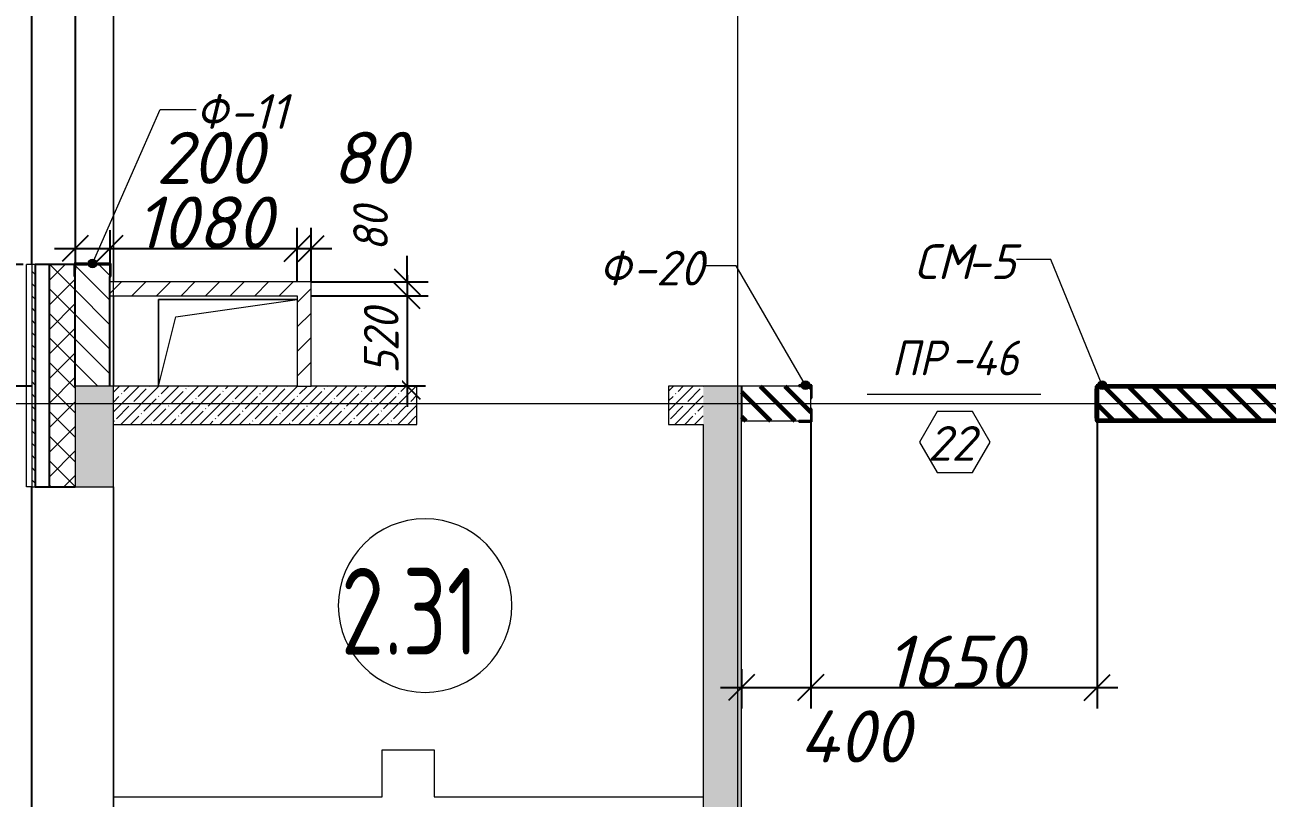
# Model space of a CAD drawing. Header units: millimetres. Extents: x 12986 to 523328, y -9759 to 30092.
# Drawn here: x 238697 to 245857, y 2762 to 7215 of the extents above; entities that cross this region are included whole.
import ezdxf

# ---------------------------------------------------------------- set-up
doc = ezdxf.new("R2010")
doc.units = ezdxf.units.MM
for name, color, linetype, lineweight in [('5) Блок ячеистый', 160, 'Continuous', 60), ('A-ANNO-DIMS', 7, 'Continuous', 9), ('A-AREA-IDEN', 7, 'Continuous', 9), ('A-DOOR-IDEN', 7, 'Continuous', 9), ('A-FLOR', 7, 'Continuous', 9), ('A-GENM', 7, 'Continuous', 9), ('A-GENM-1', 7, 'Continuous', 25), ('A-GENM-IDEN', 7, 'Continuous', 9), ('A-WALL-1', 7, 'Continuous', 25), ('A-WALL-6', 18, 'Continuous', 13), ('A-WALL-FNSH-1', 7, 'Continuous', 9), ('A-WALL-FNSH-2', 7, 'Continuous', 5), ('A-WALL-PATT-1', 7, 'Continuous', 5), ('A-WALL-PATT-3', 250, 'Continuous', 5), ('I-WALL', 7, 'Continuous', 5), ('Оси-1', 7, 'Continuous', 20)]:
    doc.layers.add(name, color=color, linetype=linetype, lineweight=lineweight)
for name, color, linetype, lineweight, true_color in [('A-WALL-3', 7, 'Continuous', 5, 0x000000), ('A-WALL-4', 7, 'Continuous', 25, 0x000000), ('A-WALL-FNSH-3', 7, 'Continuous', 13, 0x008000), ('A-WALL-PATT-2', 7, 'Continuous', 5, 0xce0000)]:
    doc.layers.add(name, color=color, linetype=linetype, lineweight=lineweight, true_color=true_color)
doc.styles.add('ISOCPEUR_I_2', font='isocpeui.ttf', dxfattribs={"height": 300})
doc.styles.add('ISOCPEUR_I_3', font='isocpeui.ttf', dxfattribs={"width": 0.9, "height": 200})
doc.styles.add('ISOCPEUR_I_4', font='isocpeui.ttf', dxfattribs={"width": 0.9, "height": 300})
doc.styles.add('СПДС', font='ГОСТ тип А.ttf', dxfattribs={"width": 0.9})
doc.dimstyles.new('ISO-2_0_0_9К_СРЕДНИЙ', dxfattribs={"dimscale": 304.8, "dimtxt": 199.196235, "dimasz": 0.492126, "dimexe": 0.393701, "dimexo": 0, "dimgap": 0, "dimtad": 1, "dimdec": 0, "dimzin": 0, "dimdsep": 46, "dimtxsty": 'ISOCPEUR_I_2', "dimblk1": 'OBLIQUE', "dimblk2": 'OBLIQUE', "dimsah": 1, "dimcen": 0.09, "dimdle": 0.393701, "dimazin": 0, "dimtfac": 1, "dimtdec": 4, "dimtix": 1, "dimtmove": 2, "dimatfit": 3, "dimfxl": 1, "dimtvp": 1, "dimtolj": 1, "dimtzin": 0, "dimarcsym": 2})
doc.dimstyles.new('ISO-2_0_0_9К_СРЕДНИЙ_2', dxfattribs={"dimscale": 304.8, "dimtxt": 199.196235, "dimasz": 0.492126, "dimexe": 0.393701, "dimexo": 0, "dimgap": 0, "dimtad": 1, "dimdec": 0, "dimzin": 0, "dimdsep": 46, "dimtxsty": 'ISOCPEUR_I_2', "dimblk1": 'OBLIQUE', "dimblk2": 'OBLIQUE', "dimsah": 1, "dimcen": 0.09, "dimdle": 0.393701, "dimazin": 0, "dimtfac": 1, "dimtdec": 4, "dimtix": 1, "dimtmove": 0, "dimatfit": 3, "dimfxl": 1, "dimtvp": 1, "dimtolj": 1, "dimtzin": 0, "dimarcsym": 2})
doc.dimstyles.new('ISO-2_0_0_9К_СРЕДНИЙ_ФОН_1', dxfattribs={"dimscale": 304.8, "dimtxt": 199.196235, "dimasz": 0.492126, "dimexe": 0.393701, "dimexo": 0, "dimgap": 0.164042, "dimtad": 1, "dimdec": 0, "dimdsep": 46, "dimtxsty": 'ISOCPEUR_I_3', "dimblk1": 'OBLIQUE', "dimblk2": 'OBLIQUE', "dimsah": 1, "dimcen": 0.09, "dimdle": 0.393701, "dimazin": 0, "dimtfac": 1, "dimtdec": 4, "dimtix": 1, "dimtmove": 0, "dimatfit": 3, "dimfxl": 1, "dimtvp": 1, "dimtfill": 1, "dimtolj": 1, "dimtzin": 0, "dimarcsym": 2})
doc.dimstyles.new('ISO-2_0_0_9К_СРЕДНИЙ_ФОН_2', dxfattribs={"dimscale": 304.8, "dimtxt": 199.196235, "dimasz": 0.492126, "dimexe": 0.393701, "dimexo": 0, "dimgap": 0.164042, "dimtad": 1, "dimdec": 0, "dimdsep": 46, "dimtxsty": 'ISOCPEUR_I_3', "dimblk1": 'OBLIQUE', "dimblk2": 'OBLIQUE', "dimsah": 1, "dimcen": 0.09, "dimdle": 0.393701, "dimazin": 0, "dimtfac": 1, "dimtdec": 4, "dimtix": 1, "dimtmove": 2, "dimatfit": 3, "dimfxl": 1, "dimtvp": 1, "dimtfill": 1, "dimtolj": 1, "dimtzin": 0, "dimarcsym": 2})
pattern_1 = [(135, (239096.85, -2765.93), (-70.7107, -70.7107), [])]
pattern_2 = [(45, (239096.85, -2765.93), (-57.0246, 57.0246), []), (45, (239153.876, -2765.93), (-57.0246, 57.0246), [100.806, -20.161, 3.353, -16.808])]
pattern_3 = [(45, (239096.85, -2765.93), (-70.7107, 70.7107), [])]

# ---------------------------------------------------------------- blocks, each defined once
blk = doc.blocks.new('AR_Отверстие прямоугольное _в плите_ - AR_Отверстие прямоугольное _в плите_-24438154-АР1_1_Кладочный план 2 этажа')
at = {"layer": 'A-GENM'}
for p, q in [((400, 250), (-400, 250)), ((-400, 250), (-400, -250)), ((-300, 150), (400, 250)), ((-400, -250), (-300, 150))]:
    blk.add_line(p, q, dxfattribs=at)
blk = doc.blocks.new('Фахверк_СКБ_Уголок_Тип 2 - СМ-5_200х2480h-30007438-АР1_1_Кладочный план 2 этажа')
at = {"layer": 'A-GENM-1'}
for p, q in [((125, 156), (125, 81)), ((200, 156), (125, 156)), ((131, 81), (131, 150)), ((131, 150), (200, 150)), ((200, 150), (200, 156)), ((125, 81), (131, 81)), ((131, 19), (125, 19)), ((125, 19), (125, -56)), ((131, -50), (131, 19)), ((125, -56), (200, -56)), ((200, -50), (131, -50)), ((200, -56), (200, -50))]:
    blk.add_line(p, q, dxfattribs=at)
blk = doc.blocks.new('Стойка_Влож_Полоса боковая - Полоса-27101091-АР1_1_Кладочный план 2 этажа')
at = {"layer": 'A-GENM'}
for p, q in [((-5, 85), (0, 85)), ((-5, -85), (-5, 85)), ((0, 31), (0, -31)), ((0, -85), (-5, -85))]:
    blk.add_line(p, q, dxfattribs=at)
blk = doc.blocks.new('Фахверк_СКБ_Уголок - Ф-20_200х3960 h-29699971-АР1_1_Кладочный план 2 этажа')
at = {"layer": 'A-GENM-1'}
for p, q in [((200, 156), (125, 156)), ((125, 156), (125, 81)), ((131, 81), (131, 150)), ((131, 150), (200, 150)), ((200, 150), (200, 156)), ((125, 81), (131, 81)), ((131, 19), (125, 19)), ((125, 19), (125, -56)), ((131, -50), (131, 19)), ((125, -56), (200, -56)), ((200, -50), (131, -50)), ((200, -56), (200, -50))]:
    blk.add_line(p, q, dxfattribs=at)
blk = doc.blocks.new('Фахверк_СКБ_Уголок - Ф-11_200х2500 h-28441216-АР1_1_Кладочный план 2 этажа')
at = {"layer": 'A-GENM-1'}
for p, q in [((200, 156), (125, 156)), ((125, 156), (125, 81)), ((131, 81), (131, 150)), ((131, 150), (200, 150)), ((200, 150), (200, 156)), ((125, 81), (131, 81)), ((131, 19), (125, 19)), ((125, 19), (125, -56)), ((131, -50), (131, 19)), ((125, -56), (200, -56)), ((200, -50), (131, -50)), ((200, -56), (200, -50))]:
    blk.add_line(p, q, dxfattribs=at)
blk = doc.blocks.new('_Oblique')
at = {"color": 0, "linetype": 'ByBlock', "lineweight": -2}
blk.add_line((-0.5, -0.5), (0.5, 0.5), dxfattribs=at)
blk = doc.blocks.new('*D2108')
at = {"layer": 'A-ANNO-DIMS', "color": 0, "lineweight": -2, "transparency": 16777216}
for p, q in [((237736.6, 5014.1), (237736.6, 5954.1)), ((238686.9, 5834.1), (237616.6, 5834.1)), ((238733.3, 5134.1), (237616.6, 5134.1))]:
    blk.add_line(p, q, dxfattribs=at)
at = {"layer": 'Defpoints', "color": 0, "transparency": 16777216}
for p in [(237736.6, 5834.1), (238686.9, 5834.1), (238733.3, 5134.1)]:
    blk.add_point(p, dxfattribs=at)
at = {"layer": 'A-ANNO-DIMS', "color": 0, "lineweight": -2, "transparency": 16777216, "xscale": 150, "yscale": 150, "zscale": 150}
for p, rotation in [((237736.6, 5834.1), 90), ((237736.6, 5134.1), 270)]:
    blk.add_blockref('_Oblique', p, dxfattribs=dict(at, rotation=rotation))
at = {"layer": 'A-ANNO-DIMS', "color": 0, "transparency": 16777216, "insert": (237584.7, 5484.1), "char_height": 300, "width": 455.087, "attachment_point": 5, "rotation": 90, "style": 'ISOCPEUR_I_2'}
blk.add_mtext('\\A1;700', dxfattribs=at)
blk = doc.blocks.new('*D2109')
at = {"layer": 'A-ANNO-DIMS', "color": 0, "lineweight": -2, "transparency": 16777216}
for p, q in [((237736.6, 5714.1), (237736.6, 8054.1)), ((238744.2, 7934.1), (237616.6, 7934.1)), ((238686.9, 5834.1), (237616.6, 5834.1))]:
    blk.add_line(p, q, dxfattribs=at)
at = {"layer": 'Defpoints', "color": 0, "transparency": 16777216}
for p in [(237736.6, 7934.1), (238744.2, 7934.1), (238686.9, 5834.1)]:
    blk.add_point(p, dxfattribs=at)
at = {"layer": 'A-ANNO-DIMS', "color": 0, "lineweight": -2, "transparency": 16777216, "xscale": 150, "yscale": 150, "zscale": 150}
for p, rotation in [((237736.6, 7934.1), 90), ((237736.6, 5834.1), 270)]:
    blk.add_blockref('_Oblique', p, dxfattribs=dict(at, rotation=rotation))
at = {"layer": 'A-ANNO-DIMS', "color": 0, "transparency": 16777216, "insert": (237586.6, 6884.1), "char_height": 300, "width": 560.814, "attachment_point": 5, "rotation": 90, "style": 'ISOCPEUR_I_2'}
blk.add_mtext('\\A1;2100', dxfattribs=at)
blk = doc.blocks.new('*D2112')
at = {"layer": 'A-ANNO-DIMS', "color": 0, "lineweight": -2, "transparency": 16777216}
for p, q in [((243226.9, 4934.1), (243226.9, 3277.9)), ((242826.9, 3504), (242826.9, 3277.9)), ((242706.9, 3397.9), (243346.9, 3397.9))]:
    blk.add_line(p, q, dxfattribs=at)
at = {"layer": 'Defpoints', "color": 0, "transparency": 16777216}
for p in [(243226.9, 4934.1), (242826.9, 3504), (243226.9, 3397.9)]:
    blk.add_point(p, dxfattribs=at)
at = {"layer": 'A-ANNO-DIMS', "color": 0, "lineweight": -2, "transparency": 16777216, "xscale": 150, "yscale": 150, "zscale": 150, "rotation": 180}
blk.add_blockref('_Oblique', (242826.9, 3397.9), dxfattribs=at)
at = {"layer": 'A-ANNO-DIMS', "color": 0, "lineweight": -2, "transparency": 16777216, "xscale": 150, "yscale": 150, "zscale": 150}
blk.add_blockref('_Oblique', (243226.9, 3397.9), dxfattribs=at)
at = {"layer": 'A-ANNO-DIMS', "color": 0, "transparency": 16777216, "insert": (243159.3, 3267.1), "char_height": 300, "width": 473.474, "attachment_point": 1, "line_spacing_factor": 1.149209, "style": 'ISOCPEUR_I_2'}
blk.add_mtext('\\A1;400', dxfattribs=at)
blk = doc.blocks.new('*D2113')
at = {"layer": 'A-ANNO-DIMS', "color": 0, "lineweight": -2, "transparency": 16777216}
for p, q in [((243226.9, 4934.1), (243226.9, 3277.9)), ((244876.9, 4934.1), (244876.9, 3277.9)), ((243106.9, 3397.9), (244996.9, 3397.9))]:
    blk.add_line(p, q, dxfattribs=at)
at = {"layer": 'Defpoints', "color": 0, "transparency": 16777216}
for p in [(243226.9, 4934.1), (244876.9, 4934.1), (244876.9, 3397.9)]:
    blk.add_point(p, dxfattribs=at)
at = {"layer": 'A-ANNO-DIMS', "color": 0, "lineweight": -2, "transparency": 16777216, "xscale": 150, "yscale": 150, "zscale": 150, "rotation": 180}
blk.add_blockref('_Oblique', (243226.9, 3397.9), dxfattribs=at)
at = {"layer": 'A-ANNO-DIMS', "color": 0, "lineweight": -2, "transparency": 16777216, "xscale": 150, "yscale": 150, "zscale": 150}
blk.add_blockref('_Oblique', (244876.9, 3397.9), dxfattribs=at)
at = {"layer": 'A-ANNO-DIMS', "color": 0, "transparency": 16777216, "insert": (244051.9, 3547.9), "char_height": 300, "width": 560.814, "attachment_point": 5, "style": 'ISOCPEUR_I_2'}
blk.add_mtext('\\A1;1650', dxfattribs=at)
blk = doc.blocks.new('AAR_СКБ_Марка_Двери_Перемычка и проем - Марка перемычки и проема-25306769-АР1_1_Кладочный план 2 этажа')
at = {"layer": 'A-DOOR-IDEN'}
for p, q in [((-5, 0), (5, 0)), ((-0.968, -0.984), (-1.986, -2.747)), ((1.067, -0.984), (-0.968, -0.984)), ((2.085, -2.747), (1.067, -0.984)), ((-1.986, -2.747), (-0.968, -4.509)), ((1.067, -4.509), (2.085, -2.747)), ((-0.968, -4.509), (1.067, -4.509))]:
    blk.add_line(p, q, dxfattribs=at)
blk = doc.blocks.new('*D2550')
at = {"layer": 'A-ANNO-DIMS', "color": 0, "lineweight": -2, "transparency": 16777216}
for p, q in [((238986.9, 6032.4), (238986.9, 5806.4)), ((239186.9, 6032.4), (239186.9, 5806.4)), ((238866.9, 5926.4), (239306.9, 5926.4))]:
    blk.add_line(p, q, dxfattribs=at)
at = {"layer": 'Defpoints', "color": 0, "transparency": 16777216}
for p in [(238986.9, 6032.4), (239186.9, 6032.4), (239186.9, 5926.4)]:
    blk.add_point(p, dxfattribs=at)
at = {"layer": 'A-ANNO-DIMS', "color": 0, "lineweight": -2, "transparency": 16777216, "xscale": 150, "yscale": 150, "zscale": 150, "rotation": 180}
blk.add_blockref('_Oblique', (238986.9, 5926.4), dxfattribs=at)
at = {"layer": 'A-ANNO-DIMS', "color": 0, "lineweight": -2, "transparency": 16777216, "xscale": 150, "yscale": 150, "zscale": 150}
blk.add_blockref('_Oblique', (239186.9, 5926.4), dxfattribs=at)
at = {"layer": 'A-ANNO-DIMS', "color": 0, "transparency": 16777216, "insert": (239452.1, 6599), "char_height": 300, "width": 455.087, "attachment_point": 1, "line_spacing_factor": 1.149209, "style": 'ISOCPEUR_I_2'}
blk.add_mtext('\\A1;200', dxfattribs=at)
blk = doc.blocks.new('*D2551')
at = {"layer": 'A-ANNO-DIMS', "color": 0, "lineweight": -2, "transparency": 16777216}
for p, q in [((239186.9, 6032.4), (239186.9, 5806.4)), ((240266.9, 5735.2), (240266.9, 6046.4)), ((239066.9, 5926.4), (240386.9, 5926.4))]:
    blk.add_line(p, q, dxfattribs=at)
at = {"layer": 'Defpoints', "color": 0, "transparency": 16777216}
for p in [(239186.9, 6032.4), (240266.9, 5926.4), (240266.9, 5735.2)]:
    blk.add_point(p, dxfattribs=at)
at = {"layer": 'A-ANNO-DIMS', "color": 0, "lineweight": -2, "transparency": 16777216, "xscale": 150, "yscale": 150, "zscale": 150, "rotation": 180}
blk.add_blockref('_Oblique', (239186.9, 5926.4), dxfattribs=at)
at = {"layer": 'A-ANNO-DIMS', "color": 0, "lineweight": -2, "transparency": 16777216, "xscale": 150, "yscale": 150, "zscale": 150}
blk.add_blockref('_Oblique', (240266.9, 5926.4), dxfattribs=at)
at = {"layer": 'A-ANNO-DIMS', "color": 0, "transparency": 16777216, "insert": (239726.9, 6076.4), "char_height": 300, "width": 560.814, "attachment_point": 5, "style": 'ISOCPEUR_I_2'}
blk.add_mtext('\\A1;1080', dxfattribs=at)
blk = doc.blocks.new('*D2552')
at = {"layer": 'A-ANNO-DIMS', "color": 0, "lineweight": -2, "transparency": 16777216}
for p, q in [((240266.9, 5735.2), (240266.9, 6046.4)), ((240346.9, 5734.1), (240346.9, 6046.4)), ((240146.9, 5926.4), (240466.9, 5926.4))]:
    blk.add_line(p, q, dxfattribs=at)
at = {"layer": 'Defpoints', "color": 0, "transparency": 16777216}
for p in [(240346.9, 5926.4), (240266.9, 5735.2), (240346.9, 5734.1)]:
    blk.add_point(p, dxfattribs=at)
at = {"layer": 'A-ANNO-DIMS', "color": 0, "lineweight": -2, "transparency": 16777216, "xscale": 150, "yscale": 150, "zscale": 150, "rotation": 180}
blk.add_blockref('_Oblique', (240266.9, 5926.4), dxfattribs=at)
at = {"layer": 'A-ANNO-DIMS', "color": 0, "lineweight": -2, "transparency": 16777216, "xscale": 150, "yscale": 150, "zscale": 150}
blk.add_blockref('_Oblique', (240346.9, 5926.4), dxfattribs=at)
at = {"layer": 'A-ANNO-DIMS', "color": 0, "transparency": 16777216, "insert": (240466.3, 6599), "char_height": 300, "width": 303.391, "attachment_point": 1, "line_spacing_factor": 1.149209, "style": 'ISOCPEUR_I_2'}
blk.add_mtext('\\A1;80', dxfattribs=at)
blk = doc.blocks.new('*D2553')
at = {"layer": 'A-ANNO-DIMS', "color": 0, "lineweight": -2, "transparency": 16777216}
for p, q in [((240900.7, 5734.1), (240900.7, 5884.1)), ((240346.9, 5734.1), (241020.7, 5734.1)), ((240900.7, 5734.1), (240900.7, 5654.1)), ((240349.9, 5654.1), (241020.7, 5654.1)), ((240900.7, 5654.1), (240900.7, 5504.1))]:
    blk.add_line(p, q, dxfattribs=at)
at = {"layer": 'Defpoints', "color": 0, "transparency": 16777216}
for p in [(240346.9, 5734.1), (240349.9, 5654.1), (240900.7, 5654.1)]:
    blk.add_point(p, dxfattribs=at)
at = {"layer": 'A-ANNO-DIMS', "color": 0, "lineweight": -2, "transparency": 16777216, "xscale": 150, "yscale": 150, "zscale": 150}
for p, rotation in [((240900.7, 5734.1), 270), ((240900.7, 5654.1), 90)]:
    blk.add_blockref('_Oblique', p, dxfattribs=dict(at, rotation=rotation))
at = {"layer": 'A-ANNO-DIMS', "color": 0, "transparency": 16777216, "insert": (240589.4, 5910.2), "char_height": 200, "width": 303.391, "attachment_point": 1, "rotation": 90, "line_spacing_factor": 1.149209, "style": 'ISOCPEUR_I_3', "bg_fill": 3, "box_fill_scale": 1.1, "bg_fill_color": 256, "bg_fill_true_color": 13158600, "bg_fill_transparency": 0}
blk.add_mtext('\\A1;80', dxfattribs=at)
blk = doc.blocks.new('*D2554')
at = {"layer": 'A-ANNO-DIMS', "color": 0, "lineweight": -2, "transparency": 16777216}
for p, q in [((240900.7, 5774.1), (240900.7, 5014.1)), ((240349.9, 5654.1), (241020.7, 5654.1)), ((241006.7, 5134.1), (240780.7, 5134.1))]:
    blk.add_line(p, q, dxfattribs=at)
at = {"layer": 'Defpoints', "color": 0, "transparency": 16777216}
for p in [(240349.9, 5654.1), (241006.7, 5134.1)]:
    blk.add_point(p, dxfattribs=at)
at = {"layer": 'A-ANNO-DIMS', "color": 0, "lineweight": -2, "transparency": 16777216, "xscale": 150, "yscale": 150, "zscale": 150}
for p, rotation in [((240900.7, 5654.1), 90), ((240900.7, 5134.1), 270)]:
    blk.add_blockref('_Oblique', p, dxfattribs=dict(at, rotation=rotation))
at = {"layer": 'A-ANNO-DIMS', "color": 0, "transparency": 16777216, "insert": (240750.7, 5394.1), "char_height": 200, "width": 455.087, "attachment_point": 5, "rotation": 90, "style": 'ISOCPEUR_I_3', "bg_fill": 3, "box_fill_scale": 1.1, "bg_fill_color": 256, "bg_fill_true_color": 13158600, "bg_fill_transparency": 0}
blk.add_mtext('\\A1;520', dxfattribs=at)
at = {"layer": 'Defpoints', "color": 0, "transparency": 16777216}
blk.add_point((240900.7, 5134.1), dxfattribs=at)
blk = doc.blocks.new('Марка_Помещения - Номер-25198446-Объем проектирования 2 этажа')
at = {"layer": 'A-AREA-IDEN'}
for start, end in [(360, 180), (180, 360)]:
    blk.add_arc((0, 0), 2.5, start, end, dxfattribs=at)

msp = doc.modelspace()

# ---------------------------------------------------------------- hatches: boundary and pattern name
at = {"layer": '5) Блок ячеистый'}
h = msp.add_hatch(dxfattribs=at)
h.set_pattern_fill('FP_22', color=256, style=0, pattern_type=2)
h.set_pattern_definition(pattern_1)
h.paths.add_polyline_path([(246756.85079, 4934.06731), (246756.85079, 5134.06731), (244876.85081, 5134.06731), (244876.85081, 4934.06731), (246658.56956, 4934.06731)], flags=0)
h.paths.add_polyline_path([(242826.85079, 4934.06731), (243226.85081, 4934.06731), (243226.85081, 5134.06731), (242826.85079, 5134.06731), (242826.85079, 5003.06731)], flags=0)
at = {"layer": 'A-GENM-IDEN'}
h = msp.add_hatch(color=256, dxfattribs=at)
edge = h.paths.add_edge_path(flags=0)
edge.add_arc((239086.85079, 5840.0673), 25, 0, 360)
h = msp.add_hatch(color=256, dxfattribs=at)
edge = h.paths.add_edge_path(flags=0)
edge.add_arc((243195.35081, 5140.06731), 25, 0, 360)
h = msp.add_hatch(color=256, dxfattribs=at)
edge = h.paths.add_edge_path(flags=0)
edge.add_arc((244905.85081, 5140.06731), 25, 0, 360)
at = {"layer": 'A-WALL-PATT-1'}
h = msp.add_hatch(dxfattribs=at)
h.set_pattern_fill('FP_23', color=256, style=0, pattern_type=2)
h.set_pattern_definition([(135, (239096.85, -2765.933), (-35.35534, -35.35534), [])])
h.paths.add_polyline_path([(238736.85079, -3095.9327), (238756.85079, -3095.9327), (238756.85079, 2454.0674), (238736.85079, 2454.0674), (238736.85079, -3015.9327)], flags=0)
h.paths.add_polyline_path([(238736.85079, 4554.0674), (238756.85079, 4554.0674), (238756.85079, 5834.0673), (238736.85079, 5834.0673)], flags=0)
h.paths.add_polyline_path([(238756.85079, 7934.0673), (238756.85079, 8834.06731), (238736.85079, 8834.06731), (238736.85079, 7934.0673)], flags=0)
h.paths.add_polyline_path([(238736.85079, 10434.06731), (238756.85079, 10434.06731), (238756.85079, 12587.0673), (238736.85079, 12587.0673), (238736.85079, 12331.85307)], flags=0)
h = msp.add_hatch(dxfattribs=at)
h.set_pattern_fill('FP_11', color=256, style=0, pattern_type=2)
h.set_pattern_definition([(45, (239096.85, -2765.93), (-70.7107, 70.7107), []), (135, (239096.85, -2765.93), (-70.7107, -70.7107), [])])
h.paths.add_polyline_path([(238836.85079, -2865.9327), (238986.85079, -2865.9327), (238986.85079, 2454.0674), (238836.85079, 2454.0674), (238836.85079, -2655.01297)], flags=0)
h.paths.add_polyline_path([(238836.85079, 4554.0674), (238986.85079, 4554.0674), (238986.85079, 5765.0673), (238980.85079, 5765.0673), (238980.85079, 5834.0673), (238836.85079, 5834.0673), (238836.85079, 5765.0673)], flags=0)
h.paths.add_polyline_path([(238980.85079, 7934.0673), (238980.85079, 8003.0673), (238986.85079, 8003.0673), (238986.85079, 8765.06731), (238980.85079, 8765.06731), (238980.85079, 8834.06731), (238836.85079, 8834.06731), (238836.85079, 7934.0673)], flags=0)
h.paths.add_polyline_path([(238980.85079, 10434.06731), (238980.85079, 10503.06731), (238986.85079, 10503.06731), (238986.85079, 12584.0673), (238836.85079, 12584.0673), (238836.85079, 10434.06731)], flags=0)
h = msp.add_hatch(dxfattribs=at)
h.set_pattern_fill('FP_7', color=256, style=0, pattern_type=2)
h.set_pattern_definition(pattern_2)
h.paths.add_polyline_path([(238986.85079, -2865.9327), (239206.85079, -2865.9327), (239206.85079, 2454.0674), (238986.85079, 2454.0674), (238986.85079, -2655.01297)], flags=0)
h.paths.add_polyline_path([(239206.85079, 4554.0674), (239206.85079, 5134.06731), (238986.85079, 5134.06731), (238986.85079, 4554.0674), (238997.24144, 4554.0674)], flags=0)
h = msp.add_hatch(dxfattribs=at)
h.set_pattern_fill('FP_7', color=256, style=0, pattern_type=2)
h.set_pattern_definition(pattern_2)
h.paths.add_polyline_path([(242406.85081, 4914.06731), (242606.85079, 4914.06731), (242606.85079, 5134.06731), (242406.85081, 5134.06731)], flags=0)
h.paths.add_polyline_path([(240956.85081, 4914.06731), (240956.85081, 5134.06731), (239206.85079, 5134.06731), (239206.85079, 4914.06731), (240529.50706, 4914.06731)], flags=0)
h = msp.add_hatch(dxfattribs=at)
h.set_pattern_fill('FP_7', color=256, style=0, pattern_type=2)
h.set_pattern_definition(pattern_2)
h.paths.add_polyline_path([(242826.85079, -2865.9327), (242826.85079, 5134.06731), (242606.85079, 5134.06731), (242606.85079, -2865.9327)], flags=0)
at = {"layer": 'A-WALL-PATT-2'}
h = msp.add_hatch(dxfattribs=at)
h.set_pattern_fill('FP_22', color=256, style=0, pattern_type=2)
h.set_pattern_definition(pattern_1)
h.paths.add_polyline_path([(238986.85079, 5134.06731), (239186.85079, 5134.06731), (239186.85079, 5834.0673), (238986.85079, 5834.0673), (238986.85079, 5765.0673)], flags=0)
h.paths.add_polyline_path([(238986.85079, 7934.0673), (239186.85079, 7934.0673), (239186.85079, 8133.0673), (238986.85079, 8133.0673), (238986.85079, 8003.0673)], flags=0)
at = {"layer": 'A-WALL-PATT-3'}
h = msp.add_hatch(dxfattribs=at)
h.set_pattern_fill('FP_24', color=256, style=0, pattern_type=2)
h.set_pattern_definition(pattern_3)
h.paths.add_polyline_path([(240346.85079, 5654.0673), (240346.85079, 5734.0673), (239186.85079, 5734.0673), (239186.85079, 5654.0673), (240266.85079, 5654.0673)], flags=0)
h = msp.add_hatch(dxfattribs=at)
h.set_pattern_fill('FP_24', color=256, style=0, pattern_type=2)
h.set_pattern_definition(pattern_3)
h.paths.add_polyline_path([(240266.85079, 5134.06731), (240346.85079, 5134.06731), (240346.85079, 5654.0673), (240266.85079, 5654.0673)], flags=0)

# ---------------------------------------------------------------- linework, layer by layer
at = {"layer": '5) Блок ячеистый'}
msp.add_lwpolyline([(244876.85081, 5134.06731), (246756.85079, 5134.06731), (246756.85079, 4934.06731), (244876.85081, 4934.06731)], close=True, dxfattribs=at)
at = {"layer": 'A-FLOR'}
for p, q in [((239466.85081, 5634.06747), (240266.85079, 5634.06747)), ((239466.85081, 5134.06747), (239466.85081, 5634.06747)), ((240756.85081, 2769.0673), (240756.85081, 3039.0673)), ((240756.85081, 3039.0673), (241056.85079, 3039.0673)), ((241056.85079, 3039.0673), (241056.85079, 2769.0673)), ((239206.85079, 2769.0673), (240756.85081, 2769.0673)), ((241056.85079, 2769.0673), (242606.85079, 2769.0673))]:
    msp.add_line(p, q, dxfattribs=at)
at = {"layer": 'A-GENM-IDEN'}
for p, q in [((239086.85079, 5840.0673), (239477.565, 6728.20867)), ((239477.565, 6728.20867), (239684.8836, 6728.20867)), ((242795.90312, 5826.31977), (242609.38265, 5826.31977)), ((243195.35081, 5140.06731), (242795.90312, 5826.31977)), ((244610.47189, 5863.6188), (244411.91821, 5863.6188)), ((244905.85081, 5140.06731), (244610.47189, 5863.6188))]:
    msp.add_line(p, q, dxfattribs=at)
for centre in [(239086.85079, 5840.0673), (243195.35081, 5140.06731), (244905.85081, 5140.06731)]:
    msp.add_circle(centre, 25, dxfattribs=at)
at = {"layer": 'A-WALL-1'}
for p, q in [((239117.85079, 5834.0673), (239055.85079, 5834.0673)), ((239186.85079, 5134.06731), (239186.85079, 5765.0673)), ((242826.85079, 5134.06731), (242826.85079, 4934.06731))]:
    msp.add_line(p, q, dxfattribs=at)
at = {"layer": 'A-WALL-3'}
for p, q in [((238986.85079, 5134.06731), (238986.85079, 4554.0674)), ((240266.85079, 5134.06731), (238986.85079, 5134.06731)), ((240956.85081, 5134.06731), (240346.85079, 5134.06731)), ((240956.85081, 4914.06731), (240956.85081, 5134.06731)), ((242826.85079, 5134.06731), (242406.85081, 5134.06731)), ((242406.85081, 5134.06731), (242406.85081, 4914.06731)), ((239206.85079, 4554.0674), (239206.85079, 4914.06731)), ((239206.85079, 4914.06731), (240956.85081, 4914.06731)), ((242406.85081, 4914.06731), (242606.85079, 4914.06731)), ((242606.85079, 4914.06731), (242606.85079, -2645.9327)), ((242826.85079, -2865.9327), (242826.85079, 4934.06731)), ((238986.85079, 4554.0674), (239206.85079, 4554.0674))]:
    msp.add_line(p, q, dxfattribs=at)
at = {"layer": 'A-WALL-4'}
for p, q in [((238736.85079, 5834.0673), (238736.85079, 7934.0673)), ((238986.85079, 7928.0673), (238986.85079, 5840.0673)), ((238980.85079, 5834.0673), (238756.85079, 5834.0673)), ((238756.85079, 5834.0673), (238756.85079, 4554.0674)), ((238836.85079, 5834.0673), (238836.85079, 4554.0674)), ((238986.85079, 5134.06731), (238986.85079, 5765.0673)), ((238736.85079, 2454.0674), (238736.85079, 4554.0674)), ((238756.85079, 4554.0674), (238986.85079, 4554.0674))]:
    msp.add_line(p, q, dxfattribs=at)
at = {"layer": 'A-WALL-6'}
msp.add_line((240266.85079, 5134.06731), (240346.85079, 5134.06731), dxfattribs=at)
at = {"layer": 'A-WALL-FNSH-1'}
for p, q in [((238756.85079, 5834.0673), (238736.85079, 5834.0673)), ((238736.85079, 5834.0673), (238736.85079, 4554.0674)), ((238736.85079, 4554.0674), (238756.85079, 4554.0674))]:
    msp.add_line(p, q, dxfattribs=at)
at = {"layer": 'A-WALL-FNSH-2'}
for p, q in [((243157.85081, 5134.06731), (242826.85079, 5134.06731)), ((246756.85079, 5134.06731), (244945.85081, 5134.06731)), ((243226.85081, 5003.06731), (243226.85081, 5065.06731)), ((244876.85081, 5065.06731), (244876.85081, 5003.06731)), ((242826.85079, 4934.06731), (243157.85081, 4934.06731)), ((244945.85081, 4934.06731), (246756.85079, 4934.06731))]:
    msp.add_line(p, q, dxfattribs=at)
at = {"layer": 'A-WALL-FNSH-3'}
for p, q in [((240346.85079, 5734.0673), (239186.85079, 5734.0673)), ((240346.85079, 5134.06731), (240346.85079, 5734.0673)), ((239186.85079, 5654.0673), (240266.85079, 5654.0673)), ((240266.85079, 5654.0673), (240266.85079, 5134.06731))]:
    msp.add_line(p, q, dxfattribs=at)
at = {"layer": 'I-WALL'}
for p, q in [((239206.85081, 8134.0673), (239206.85081, 5734.0673)), ((238986.85081, 5840.0673), (238986.85081, 7928.0673)), ((238706.8508, 4554.0674), (238706.8508, 5834.0673)), ((238736.85079, 5834.0673), (238706.8508, 5834.0673)), ((239206.85081, 5654.0673), (239206.85081, 5134.06731)), ((238736.85079, 4554.0674), (238706.8508, 4554.0674)), ((239206.85079, 4554.0674), (239206.85079, 2454.0674))]:
    msp.add_line(p, q, dxfattribs=at)
at = {"layer": 'Оси-1'}
for p, q in [((239206.85081, -6915.9327), (239206.85081, 25871.01046)), ((242806.85081, -6915.9327), (242806.85081, 25871.01046)), ((234936.85079, 5034.0673), (365048.47884, 5034.0673))]:
    msp.add_line(p, q, dxfattribs=at)

# ---------------------------------------------------------------- block references
at = {"layer": 'A-AREA-IDEN', "xscale": 199.9999999999999, "yscale": 199.9999999999999, "zscale": 199.9999999999999}
msp.add_blockref('Марка_Помещения - Номер-25198446-Объем проектирования 2 этажа', (241003.35081, 3870.31037), dxfattribs=at)
at = {"layer": 'A-DOOR-IDEN', "xscale": 99.99999999999993, "yscale": 99.99999999999993, "zscale": 99.99999999999993}
msp.add_blockref('AAR_СКБ_Марка_Двери_Перемычка и проем - Марка перемычки и проема-25306769-АР1_1_Кладочный план 2 этажа', (244051.85081, 5087.18208), dxfattribs=at)
at = {"layer": 'A-GENM'}
for name, p in [('AR_Отверстие прямоугольное _в плите_ - AR_Отверстие прямоугольное _в плите_-24438154-АР1_1_Кладочный план 2 этажа', (239866.85081, 5384.06747)), ('Стойка_Влож_Полоса боковая - Полоса-27101091-АР1_1_Кладочный план 2 этажа', (244870.85081, 5034.06731))]:
    msp.add_blockref(name, p, dxfattribs=at)
at = {"layer": 'A-GENM-1'}
for name, p, rotation in [('Фахверк_СКБ_Уголок - Ф-11_200х2500 h-28441216-АР1_1_Кладочный план 2 этажа', (239036.85079, 5965.0673), 269.9999999999999), ('Фахверк_СКБ_Уголок - Ф-20_200х3960 h-29699971-АР1_1_Кладочный план 2 этажа', (243357.85081, 5084.06731), 180)]:
    msp.add_blockref(name, p, dxfattribs=dict(at, rotation=rotation))
msp.add_blockref('Фахверк_СКБ_Уголок_Тип 2 - СМ-5_200х2480h-30007438-АР1_1_Кладочный план 2 этажа', (244745.85081, 4984.06731), dxfattribs=at)

# ---------------------------------------------------------------- texts
at = {"layer": 'A-AREA-IDEN', "insert": (240519.58452, 4087.42898), "char_height": 500, "width": 1212.1515, "attachment_point": 1, "style": 'СПДС'}
msp.add_mtext('2.31', dxfattribs=at)
at = {"layer": 'A-DOOR-IDEN', "insert": (243899.95229, 4904.54071), "char_height": 200, "width": 317.46825, "attachment_point": 1, "style": 'ISOCPEUR_I_2'}
msp.add_mtext('22', dxfattribs=at)
at = {"layer": 'A-GENM-IDEN', "char_height": 200, "attachment_point": 1}
for s, insert, width, style in [('\\fISOCPEUR|b0|i1|c204|p34|;\\W.9;Ф', (239684.8836, 6815.82325), 230.886, 'ISOCPEUR_I_2'), ('-11', (239875.3836, 6815.82325), 389.620125, 'ISOCPEUR_I_2'), ('СМ', (243822.55883, 5951.23339), 367.9745625, 'ISOCPEUR_I_2'), ('-5', (244126.16821, 5951.23339), 317.46825, 'ISOCPEUR_I_2'), ('\\fISOCPEUR|b0|i1|c204|p34|;\\W.9;Ф', (242007.97356, 5913.93435), 230.886, 'ISOCPEUR_I_2'), ('-20', (242198.47356, 5913.93435), 476.202375, 'ISOCPEUR_I_2'), ('ПР', (243691.45359, 5396.47095), 416.8775, 'ISOCPEUR_I_4'), ('-46', (244035.41192, 5396.47095), 561.18125, 'ISOCPEUR_I_4')]:
    msp.add_mtext(s, dxfattribs=dict(at, insert=insert, width=width, style=style))

# ---------------------------------------------------------------- dimensions: what is measured, and where the dimension line sits
at = {"layer": 'A-ANNO-DIMS'}
for base, p1, p2, override, picture, middle in [((237736.6472, 7934.0673), (238686.85079, 5834.0673), (238744.18945, 7934.0673), {"dimpost": '<>', "dimfxl": 2100.782645}, '*D2109', (237586.6472, 6884.0673)), ((237736.6472, 5834.0673), (238733.2668, 5134.06731), (238686.85079, 5834.0673), {"dimpost": '<>', "dimfxl": 701.537196}, '*D2108', (237584.71538, 5484.0673))]:
    dim = msp.add_linear_dim(base=base, p1=p1, p2=p2, angle=90, dimstyle='ISO-2_0_0_9К_СРЕДНИЙ_2', override=override, dxfattribs=at)
    dim.commit()
    dim.dimension.update_dxf_attribs({"geometry": picture, "text_midpoint": middle})
for base, p1, p2, override, picture, middle in [((239186.85079, 5926.3515), (238986.85079, 6032.41752), (239186.85079, 6032.41752), {"dimpost": '<>', "dimfxl": 200}, '*D2550', (239679.60215, 6398.97289)), ((240346.85079, 5926.3515), (240266.85079, 5735.17017), (240346.85079, 5734.0673), {"dimpost": '<>', "dimfxl": 80.007602}, '*D2552', (240618.01505, 6398.97289)), ((243226.85081, 3397.92858), (242826.85079, 3503.9946), (243226.85081, 4934.06731), {"dimpost": '<>', "dimfxl": 1484.960591}, '*D2112', (243396.06434, 3067.09981))]:
    dim = msp.add_linear_dim(base=base, p1=p1, p2=p2, dimstyle='ISO-2_0_0_9К_СРЕДНИЙ', override=override, dxfattribs=at)
    dim.commit()
    dim.dimension.update_dxf_attribs({"geometry": picture, "text_midpoint": middle, "dimtype": 160})
for base, p1, p2, override, picture, middle in [((240266.85079, 5926.3515), (239186.85079, 6032.41752), (240266.85079, 5735.17017), {"dimpost": '<>', "dimfxl": 1120.158911}, '*D2551', (239726.85079, 6076.3515)), ((244876.85081, 3397.92858), (243226.85081, 4934.06731), (244876.85081, 4934.06731), {"dimpost": '<>', "dimfxl": 1650}, '*D2113', (244051.85081, 3547.92858))]:
    dim = msp.add_linear_dim(base=base, p1=p1, p2=p2, dimstyle='ISO-2_0_0_9К_СРЕДНИЙ_2', override=override, dxfattribs=at)
    dim.commit()
    dim.dimension.update_dxf_attribs({"geometry": picture, "text_midpoint": middle})

# ---------------------------------------------------------------- next in the draw order: dimensions: what is measured, and where the dimension line sits
dim = msp.add_linear_dim(base=(240900.65952, 5654.0673), p1=(240346.85079, 5734.0673), p2=(240349.89879, 5654.0673), angle=90, dimstyle='ISO-2_0_0_9К_СРЕДНИЙ_ФОН_2', override={"dimpost": '<>', "dimfxl": 80.058043}, dxfattribs=at)
dim.commit()
dim.dimension.update_dxf_attribs({"geometry": '*D2553', "text_midpoint": (240722.7017, 6061.90706), "dimtype": 160, "text_rotation": 90})

# ---------------------------------------------------------------- next in the draw order: dimensions: what is measured, and where the dimension line sits
dim = msp.add_linear_dim(base=(240900.65952, 5134.06731), p1=(240349.89879, 5654.0673), p2=(241006.72554, 5134.06731), angle=90, dimstyle='ISO-2_0_0_9К_СРЕДНИЙ_ФОН_1', override={"dimpost": '<>', "dimfxl": 837.747788}, dxfattribs=at)
dim.commit()
dim.dimension.update_dxf_attribs({"geometry": '*D2554', "text_midpoint": (240750.65952, 5394.0673)})

doc.saveas('drawing.dxf')
